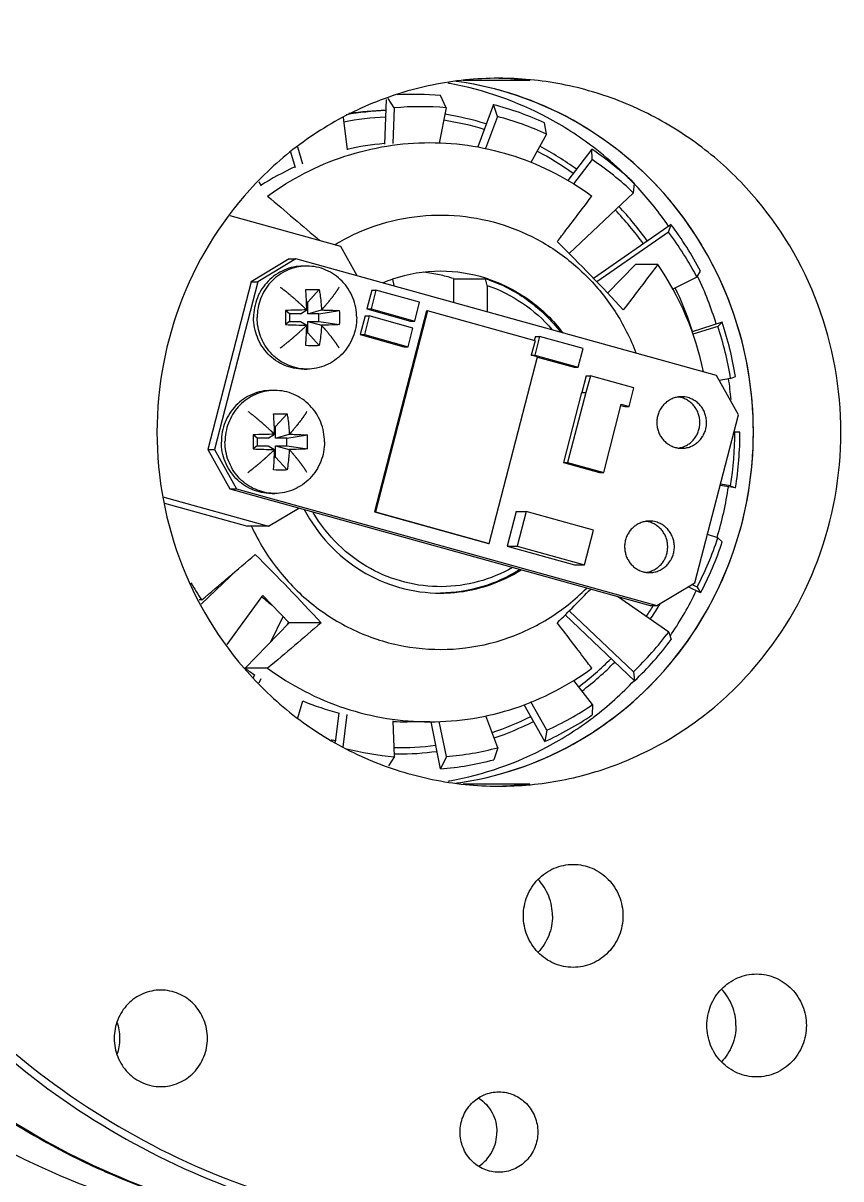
# Model space of a CAD drawing. Header units: millimetres. Extents: x 0 to 841, y 0 to 594.
# Drawn here: x 584.05 to 596.76, y 220.45 to 238.41 of the extents above; entities that cross this region are included whole.
import ezdxf

# ---------------------------------------------------------------- set-up
doc = ezdxf.new("R2010")
doc.units = ezdxf.units.MM
doc.header["$LTSCALE"] = 46.255
doc.layers.get('0').update_dxf_attribs({"linetype": 'CONTINUOUS'})
doc.layers.add('AXIS', color=7, linetype='CONTINUOUS')
doc.layers.add('COSMETIC', color=7, linetype='CONTINUOUS')

msp = doc.modelspace()

# ---------------------------------------------------------------- linework, layer by layer
at = {"color": 7, "linetype": 'CONTINUOUS'}
for p, q in [((591.922, 237.519), (590.889, 237.519)), ((589.818, 237.096), (589.726, 237.239)), ((590.627, 237.096), (590.535, 237.287)), ((589.693, 237.226), (589.665, 236.532)), ((589.818, 237.096), (589.795, 236.541)), ((590.627, 237.096), (590.516, 236.548)), ((591.36, 237.145), (591.117, 236.487)), ((591.421, 236.959), (591.36, 237.145)), ((589.025, 236.946), (589.086, 236.443)), ((591.421, 236.959), (591.237, 236.461)), ((592.186, 236.688), (592.154, 236.863)), ((592.186, 236.688), (591.942, 236.248)), ((588.209, 236.412), (588.28, 236.17)), ((588.316, 236.491), (588.394, 236.224)), ((592.889, 236.452), (592.514, 235.967)), ((592.894, 236.292), (592.889, 236.452)), ((592.894, 236.292), (592.602, 235.915)), ((587.717, 235.948), (587.749, 235.882)), ((593.533, 235.777), (593.552, 235.918)), ((593.533, 235.777), (592.537, 234.831)), ((588.988, 234.94), (587.268, 235.417)), ((594.118, 235.282), (592.915, 234.445)), ((594.078, 235.164), (594.118, 235.282)), ((594.078, 235.164), (592.967, 234.391)), ((589.242, 234.484), (588.988, 234.94)), ((588.188, 234.748), (587.597, 234.394)), ((588.292, 234.748), (587.7, 234.394)), ((588.188, 234.748), (588.292, 234.748)), ((594.823, 232.936), (588.292, 234.748)), ((588.462, 234.636), (588.406, 234.636)), ((593.133, 234.217), (593.564, 234.662)), ((593.913, 234.662), (593.564, 234.662)), ((594.521, 234.463), (594.577, 234.555)), ((587.597, 234.394), (586.922, 231.786)), ((587.7, 234.394), (587.025, 231.786)), ((587.597, 234.394), (587.7, 234.394)), ((589.79, 234.432), (589.814, 234.335)), ((590.74, 234.44), (591.237, 234.44)), ((590.745, 234.067), (590.745, 234.44)), ((591.263, 234.335), (591.237, 234.44)), ((594.521, 234.463), (594.146, 234.28)), ((588.476, 234.074), (588.653, 234.271)), ((589.47, 234.262), (589.395, 233.971)), ((589.535, 234.262), (589.46, 233.971)), ((589.47, 234.262), (589.535, 234.262)), ((590.211, 234.074), (589.535, 234.262)), ((589.814, 234.335), (589.814, 234.326)), ((591.263, 234.335), (591.263, 233.924)), ((588.476, 234.074), (588.455, 234.074)), ((588.476, 233.896), (588.476, 234.074)), ((590.136, 233.783), (590.211, 234.074)), ((588.19, 233.896), (588.128, 233.945)), ((588.362, 233.896), (588.19, 233.896)), ((588.19, 233.896), (588.19, 233.777)), ((588.362, 233.896), (588.459, 233.955)), ((588.476, 233.896), (588.688, 233.955)), ((588.648, 233.896), (588.476, 233.896)), ((588.648, 233.896), (588.969, 233.945)), ((588.648, 233.777), (588.648, 233.896)), ((589.367, 233.861), (589.291, 233.571)), ((589.431, 233.861), (589.356, 233.571)), ((589.367, 233.861), (589.431, 233.861)), ((589.395, 233.971), (589.46, 233.971)), ((589.395, 233.971), (590.072, 233.783)), ((590.108, 233.674), (589.431, 233.861)), ((589.46, 233.971), (590.136, 233.783)), ((590.321, 233.94), (589.513, 230.818)), ((590.334, 233.94), (589.526, 230.818)), ((590.321, 233.94), (590.334, 233.94)), ((592.006, 233.476), (590.334, 233.94)), ((588.19, 233.777), (588.128, 233.727)), ((588.19, 233.777), (588.362, 233.777)), ((588.362, 233.777), (588.459, 233.718)), ((588.476, 233.777), (588.648, 233.777)), ((588.476, 233.777), (588.688, 233.718)), ((588.476, 233.599), (588.476, 233.777)), ((588.648, 233.777), (588.969, 233.727)), ((590.033, 233.383), (590.108, 233.674)), ((590.072, 233.783), (590.136, 233.783)), ((594.913, 233.763), (594.447, 233.616)), ((594.844, 233.7), (594.459, 233.579)), ((594.844, 233.7), (594.913, 233.763)), ((588.455, 233.599), (588.476, 233.599)), ((588.476, 233.599), (588.653, 233.401)), ((589.291, 233.571), (589.356, 233.571)), ((589.291, 233.571), (589.968, 233.383)), ((589.356, 233.571), (590.033, 233.383)), ((592.006, 233.476), (591.948, 233.253)), ((592.011, 233.543), (591.994, 233.479)), ((592.075, 233.543), (592, 233.253)), ((592.011, 233.543), (592.075, 233.543)), ((592.752, 233.356), (592.075, 233.543)), ((589.968, 233.383), (590.033, 233.383)), ((592.677, 233.065), (592.752, 233.356)), ((591.294, 230.328), (592.044, 233.226)), ((591.948, 233.253), (592, 233.253)), ((592.044, 233.226), (591.948, 233.253)), ((592, 233.253), (592.677, 233.065)), ((592.043, 233.223), (592.612, 233.065)), ((588.462, 233.036), (588.406, 233.036)), ((592.612, 233.065), (592.677, 233.065)), ((592.8, 232.933), (592.733, 232.674)), ((592.865, 232.933), (592.797, 232.673)), ((592.8, 232.933), (592.865, 232.933)), ((593.541, 232.746), (592.865, 232.933)), ((595.165, 232.324), (594.823, 232.936)), ((595.043, 232.889), (594.865, 232.861)), ((595.043, 232.889), (595.12, 232.92)), ((587.962, 232.704), (587.906, 232.704)), ((592.729, 232.674), (592.447, 231.585)), ((592.794, 232.674), (592.512, 231.585)), ((592.729, 232.674), (592.794, 232.674)), ((592.797, 232.673), (592.794, 232.674)), ((593.466, 232.455), (593.541, 232.746)), ((593.072, 231.43), (593.346, 232.489)), ((593.341, 232.472), (593.401, 232.455)), ((593.346, 232.489), (593.466, 232.455)), ((593.401, 232.455), (593.466, 232.455)), ((587.976, 232.142), (588.153, 232.34)), ((594.49, 229.716), (595.165, 232.324)), ((587.976, 232.142), (587.955, 232.142)), ((587.976, 231.964), (587.976, 232.142)), ((595.189, 232.058), (595.096, 232.058)), ((587.69, 231.964), (587.628, 232.013)), ((587.862, 231.964), (587.69, 231.964)), ((587.69, 231.964), (587.69, 231.845)), ((587.862, 231.964), (587.959, 232.023)), ((587.976, 231.964), (588.188, 232.023)), ((588.148, 231.964), (587.976, 231.964)), ((588.148, 231.964), (588.469, 232.013)), ((588.148, 231.845), (588.148, 231.964)), ((586.922, 231.786), (587.025, 231.786)), ((586.922, 231.786), (587.263, 231.174)), ((587.025, 231.786), (587.367, 231.174)), ((587.69, 231.845), (587.628, 231.796)), ((587.69, 231.845), (587.862, 231.845)), ((587.862, 231.845), (587.959, 231.786)), ((587.976, 231.845), (588.148, 231.845)), ((587.976, 231.845), (588.188, 231.786)), ((587.976, 231.667), (587.976, 231.845)), ((588.148, 231.845), (588.469, 231.796)), ((587.955, 231.667), (587.976, 231.667)), ((587.976, 231.667), (588.153, 231.469)), ((592.447, 231.585), (592.512, 231.585)), ((592.447, 231.585), (593.007, 231.43)), ((592.512, 231.585), (593.072, 231.43)), ((593.007, 231.43), (593.072, 231.43)), ((587.263, 231.174), (587.367, 231.174)), ((587.263, 231.174), (593.794, 229.362)), ((587.367, 231.174), (593.898, 229.362)), ((595.12, 231.192), (594.881, 231.229)), ((595.044, 231.223), (594.886, 231.248)), ((595.044, 231.223), (595.12, 231.192)), ((586.222, 231.049), (587.863, 230.593)), ((586.248, 230.952), (587.54, 230.593)), ((587.962, 231.104), (587.906, 231.104)), ((587.863, 230.593), (588.336, 230.876)), ((589.513, 230.818), (589.526, 230.818)), ((589.513, 230.818), (591.281, 230.328)), ((589.526, 230.818), (591.294, 230.328)), ((591.715, 230.824), (591.575, 230.284)), ((591.715, 230.824), (591.87, 230.824)), ((591.87, 230.824), (591.73, 230.284)), ((592.913, 230.535), (591.87, 230.824)), ((587.863, 230.593), (587.54, 230.593)), ((592.773, 229.995), (592.913, 230.535)), ((594.846, 230.415), (594.684, 230.466)), ((594.846, 230.415), (594.915, 230.353)), ((591.281, 230.328), (591.294, 230.328)), ((591.575, 230.284), (591.73, 230.284)), ((591.575, 230.284), (592.618, 229.995)), ((591.73, 230.284), (592.773, 229.995)), ((586.821, 229.381), (587.386, 229.922)), ((592.618, 229.995), (592.773, 229.995)), ((593.898, 229.362), (594.49, 229.716)), ((587.223, 228.754), (587.776, 229.518)), ((588.186, 229.094), (587.776, 229.518)), ((594.578, 229.557), (594.384, 229.653)), ((594.522, 229.648), (594.442, 229.687)), ((594.522, 229.648), (594.578, 229.557)), ((586.828, 229.448), (586.789, 229.448)), ((594.082, 228.95), (593.286, 229.503)), ((593.794, 229.362), (593.898, 229.362)), ((587.899, 228.798), (588.091, 229.192)), ((593.553, 228.193), (592.475, 229.217)), ((593.534, 228.334), (592.538, 229.28)), ((587.503, 228.387), (588.186, 229.094)), ((588.16, 229.068), (588.177, 229.103)), ((588.682, 229.094), (588.186, 229.094)), ((594.082, 228.95), (594.121, 228.833)), ((587.852, 228.387), (587.503, 228.387)), ((587.63, 228.244), (587.652, 228.291)), ((593.534, 228.334), (593.553, 228.193)), ((587.718, 228.161), (587.751, 228.227)), ((592.899, 227.822), (592.607, 228.199)), ((588.321, 227.616), (588.399, 227.883)), ((592.156, 227.248), (591.837, 227.821)), ((592.188, 227.423), (591.943, 227.863)), ((592.899, 227.822), (592.894, 227.662)), ((588.907, 227.24), (588.961, 227.691)), ((589.027, 227.163), (589.087, 227.667)), ((589.824, 227.014), (589.8, 227.569)), ((590.37, 227.555), (590.021, 227.555)), ((590.538, 226.823), (590.39, 227.556)), ((590.629, 227.014), (590.518, 227.562)), ((591.426, 227.152), (591.242, 227.65)), ((592.188, 227.423), (592.156, 227.248)), ((589.824, 227.014), (589.731, 226.869)), ((590.629, 227.014), (590.538, 226.823)), ((591.426, 227.152), (591.366, 226.966)), ((590.889, 226.591), (591.922, 226.591))]:
    msp.add_line(p, q, dxfattribs=at)
for centre, radius, start, end in [((589.763, 232.421), 5.134, 79.6582, 79.9697), ((589.747, 232.358), 5.199, 61.9298, 79.6125), ((590.085, 232.411), 5.144, 81.6821, 82.3108), ((591.315, 232.418), 5.137, 83.2088, 88.5594), ((590.118, 232.4), 4.905, 85.1136, 92.9736), ((590.224, 232.384), 4.729, 85.1182, 94.9309), ((590.104, 232.347), 4.959, 65.5842, 75.3329), ((589.893, 232.37), 4.585, 92.6374, 100.8019), ((589.866, 232.379), 4.676, 92.2105, 99.7632), ((589.788, 232.382), 4.673, 91.2529, 98.2821), ((589.887, 232.355), 4.601, 73.2028, 81.2492), ((589.861, 232.359), 4.696, 72.8101, 80.8685), ((590.211, 232.337), 4.778, 65.5842, 75.3329), ((589.702, 232.274), 5.294, 52.6797, 61.9273), ((590.023, 232.341), 4.214, 94.8727, 102.8656), ((589.842, 232.256), 4.709, 54.1952, 62.2033), ((589.814, 232.258), 4.808, 53.8729, 61.8709), ((590.038, 232.233), 5.092, 46.3694, 55.9554), ((589.666, 232.226), 5.354, 46.9287, 52.68), ((590.053, 232.261), 4.3, 114.4008, 122.4717), ((590.147, 232.226), 4.906, 46.3694, 55.9554), ((589.631, 232.189), 5.404, 43.5732, 46.9284), ((589.618, 232.177), 5.423, 43.3541, 43.5748), ((589.616, 232.174), 5.427, 42.6397, 43.354), ((589.584, 232.147), 5.468, 34.6789, 42.6251), ((589.741, 232.143), 4.862, 35.7369, 43.8075), ((589.71, 232.144), 4.963, 35.5123, 43.5546), ((589.91, 232.116), 5.266, 27.5915, 36.9648), ((590.024, 232.114), 5.074, 27.5915, 36.9648), ((570.054, 212.452), 31.723, 42.6752, 45.3389), ((588.462, 233.889), 0.747, 90.0019, 94.2956), ((590.539, 232.213), 2.342, 90.0215, 108.6282), ((590.538, 232.214), 2.341, 72.5649, 89.9825), ((590.134, 232.073), 4.581, 11.5933, 34.4104), ((590.546, 232.193), 2.362, 108.6205, 112.447), ((590.02, 232.215), 2.34, 77.607, 83.6169), ((590.018, 232.208), 2.347, 75.016, 77.6048), ((590.017, 232.203), 2.352, 72.0907, 75.0158), ((590.51, 232.207), 2.349, 70.3676, 71.965), ((590.534, 232.202), 2.353, 71.408, 72.5745), ((589.453, 232.072), 5.62, 17.2036, 25.2684), ((590.54, 232.204), 2.251, 108.8079, 109.1588), ((589.591, 232.073), 5.102, 18.3681, 25.8517), ((596.225, 233.836), 8.098, 179.2306, 180.0004), ((596.198, 233.836), 8.071, 179.9983, 180.7707), ((588.58, 224.238), 9.718, 90.7141, 92.6691), ((587.412, 233.836), 1.561, 359.9962, 3.9937), ((587.412, 233.836), 1.561, 356.0063, 0.0038), ((588.582, 243.506), 9.789, 267.338, 269.2788), ((589.566, 232.064), 5.128, 17.6389, 18.3719), ((589.902, 232.059), 5.208, 9.1655, 18.3704), ((589.783, 232.059), 5.405, 9.1655, 18.3704), ((588.462, 233.783), 0.747, 265.7044, 269.9981), ((589.385, 232.055), 5.689, 5.125, 8.4029), ((587.962, 231.958), 0.747, 90.0019, 94.2956), ((594.284, 232.232), 0.374, 90.0059, 97.9296), ((594.18, 232.23), 0.375, 74.4966, 81.9834), ((594.284, 232.232), 0.374, 74.4843, 89.9928), ((589.699, 232.055), 5.699, 357.666, 2.334), ((589.87, 232.055), 5.241, 350.8645, 0.029), ((589.75, 232.055), 5.439, 350.8645, 0.029), ((595.725, 231.904), 8.098, 179.2306, 180.0004), ((595.698, 231.904), 8.071, 179.9983, 180.7707), ((588.08, 222.306), 9.718, 90.7141, 92.6691), ((586.912, 231.904), 1.561, 359.9962, 3.9937), ((586.912, 231.904), 1.561, 356.0063, 0.0038), ((588.082, 241.574), 9.789, 267.338, 269.2788), ((594.284, 232.181), 0.375, 254.4966, 261.9834), ((594.284, 232.18), 0.374, 261.9944, 269.9936), ((589.403, 232.052), 5.671, 343.2478, 351.4423), ((587.962, 231.851), 0.747, 265.7044, 269.9981), ((593.784, 230.3), 0.374, 90.0059, 97.9296), ((593.68, 230.299), 0.375, 74.4966, 81.9834), ((593.784, 230.3), 0.374, 74.4843, 89.9928), ((589.95, 232.036), 5.158, 332.429, 341.693), ((589.833, 232.035), 5.353, 332.429, 341.693), ((565.872, 208.087), 31.01, 42.6445, 45.3695), ((590.534, 231.913), 2.359, 275.465, 302.1534), ((593.784, 230.249), 0.375, 254.4966, 261.9834), ((593.784, 230.248), 0.374, 261.9944, 269.9936), ((590.554, 232.006), 4.52, 210.4366, 214.47), ((590.538, 231.889), 2.334, 270.0007, 274.9987), ((590.538, 231.889), 2.334, 275.0004, 275.4127), ((569.624, 252.091), 32.333, 314.6643, 315.9706), ((589.516, 232.009), 5.55, 326.1787, 334.1612), ((589.95, 231.949), 3.284, 228.2424, 231.8939), ((589.699, 231.997), 4.913, 325.1918, 327.4961), ((589.666, 231.998), 5.017, 325.3986, 328.0724), ((589.658, 232.003), 5.026, 328.0717, 328.649), ((590.079, 231.955), 5.005, 313.6551, 323.1053), ((589.967, 231.951), 5.194, 313.6551, 323.1053), ((589.546, 231.99), 5.515, 325.8946, 326.1663), ((589.803, 231.906), 4.774, 307.1144, 315.1557), ((589.774, 231.905), 4.874, 307.4089, 315.4298), ((590.075, 231.883), 4.34, 233.6509, 236.0053), ((589.65, 231.903), 5.379, 307.4034, 316.4543), ((590.032, 231.801), 4.248, 247.3735, 255.3971), ((590.183, 231.831), 4.842, 294.4535, 304.1154), ((590.021, 231.754), 4.199, 266.9844, 269.9992), ((589.872, 231.797), 4.645, 288.3954, 296.4137), ((589.845, 231.794), 4.742, 288.757, 296.7751), ((590.075, 231.822), 5.025, 294.4535, 304.1154), ((589.702, 231.836), 5.294, 298.096, 307.3889), ((589.894, 231.745), 4.591, 256.7151, 257.6135), ((589.891, 231.735), 4.58, 269.0733, 277.1689), ((590.227, 231.738), 4.742, 255.7072, 265.1213), ((589.866, 231.724), 4.669, 269.4624, 270), ((589.865, 231.728), 4.673, 270.005, 277.5826), ((590.221, 231.74), 4.743, 274.9291, 284.7229), ((589.747, 231.752), 5.199, 280.3876, 298.0933), ((590.115, 231.728), 4.923, 274.9291, 284.7229), ((589.763, 231.689), 5.134, 280.0303, 280.3418), ((590.085, 231.699), 5.144, 277.6892, 278.3179), ((591.315, 231.693), 5.137, 271.4406, 276.7912)]:
    msp.add_arc(centre, radius, start, end, dxfattribs=at)
for points, knots in [([(589.247, 219.587), (588.495, 219.643), (586.996, 219.902), (584.862, 220.717), (582.913, 221.928), (581.216, 223.494), (579.832, 225.359), (578.808, 227.457), (578.179, 229.715), (577.967, 232.055), (578.179, 234.395), (578.808, 236.653), (579.832, 238.751), (581.216, 240.616), (582.913, 242.182), (584.862, 243.393), (586.996, 244.208), (588.495, 244.467), (589.247, 244.523)], [0, 0, 0, 0, 0.061424, 0.123047, 0.184987, 0.247314, 0.310043, 0.373132, 0.436494, 0.5, 0.563506, 0.626867, 0.689957, 0.752686, 0.815013, 0.876953, 0.938576, 1, 1, 1, 1]), ([(590.116, 244.482), (589.358, 244.397), (587.851, 244.076), (585.726, 243.163), (583.804, 241.853), (582.157, 240.192), (580.843, 238.24), (579.907, 236.068), (579.383, 233.752), (579.29, 231.376), (579.63, 229.025), (580.392, 226.781), (581.549, 224.725), (583.059, 222.931), (584.87, 221.464), (586.917, 220.375), (589.126, 219.706), (590.656, 219.555), (591.418, 219.555)], [0, 0, 0, 0, 0.061464, 0.12316, 0.185197, 0.247633, 0.310471, 0.373656, 0.437084, 0.500619, 0.564112, 0.627416, 0.690413, 0.753025, 0.815229, 0.877061, 0.938606, 1, 1, 1, 1]), ([(591.444, 244.455), (590.661, 244.455), (589.089, 244.295), (586.826, 243.583), (584.741, 242.427), (582.915, 240.874), (581.417, 238.982), (580.305, 236.826), (579.621, 234.487), (579.39, 232.055), (579.621, 229.623), (580.305, 227.284), (581.417, 225.128), (582.915, 223.236), (584.741, 221.683), (586.826, 220.527), (589.089, 219.815), (590.661, 219.655), (591.444, 219.655)], [0, 0, 0, 0, 0.061433, 0.123029, 0.18493, 0.247223, 0.309939, 0.373043, 0.436442, 0.5, 0.563558, 0.626957, 0.690061, 0.752777, 0.81507, 0.876971, 0.938567, 1, 1, 1, 1]), ([(595.398, 232.055), (595.398, 232.71), (595.169, 234.026), (594.178, 235.746), (592.662, 237.002), (591.418, 237.419), (590.789, 237.507)], [0, 0, 0, 0, 0.253626, 0.505274, 0.753912, 1, 1, 1, 1]), ([(595.393, 232.287), (595.368, 232.919), (595.103, 234.178), (594.109, 235.814), (592.634, 237.008), (591.436, 237.412), (590.829, 237.501)], [0, 0, 0, 0, 0.253608, 0.505172, 0.753812, 1, 1, 1, 1]), ([(587.852, 235.723), (588.214, 235.989), (589.023, 236.41), (589.924, 236.555), (590.37, 236.555)], [0, 0, 0, 0, 0.501569, 1, 1, 1, 1]), ([(590.37, 236.555), (590.817, 236.555), (591.718, 236.41), (592.527, 235.989), (592.889, 235.723)], [0, 0, 0, 0, 0.498431, 1, 1, 1, 1]), ([(592.352, 235.016), (592.397, 235.075), (592.576, 235.31), (592.755, 235.546), (592.889, 235.723)], [0, 0, 0, 0, 0.25031, 1, 1, 1, 1]), ([(588.895, 234.969), (589.096, 235.091), (589.526, 235.291), (590.22, 235.44), (590.928, 235.432), (591.619, 235.267), (592.259, 234.953), (592.818, 234.504), (593.272, 233.943), (593.489, 233.511), (593.574, 233.286)], [0, 0, 0, 0, 0.124534, 0.248512, 0.372308, 0.496327, 0.620933, 0.74638, 0.872761, 1, 1, 1, 1]), ([(588.406, 234.636), (588.355, 234.636), (588.254, 234.626), (588.108, 234.58), (587.973, 234.505), (587.856, 234.405), (587.759, 234.283), (587.687, 234.144), (587.643, 233.993), (587.633, 233.888), (587.633, 233.836)], [0, 0, 0, 0, 0.122867, 0.246062, 0.369862, 0.494448, 0.619879, 0.746087, 0.87288, 1, 1, 1, 1]), ([(588.406, 234.634), (588.358, 234.63), (588.262, 234.614), (588.126, 234.562), (588.001, 234.484), (587.893, 234.384), (587.804, 234.265), (587.739, 234.13), (587.698, 233.986), (587.689, 233.886), (587.689, 233.836)], [0, 0, 0, 0, 0.122841, 0.246088, 0.369971, 0.494626, 0.620085, 0.746266, 0.872984, 1, 1, 1, 1]), ([(589.235, 233.836), (589.235, 233.888), (589.225, 233.993), (589.181, 234.144), (589.109, 234.283), (589.012, 234.405), (588.895, 234.505), (588.76, 234.58), (588.614, 234.626), (588.513, 234.636), (588.462, 234.636)], [0, 0, 0, 0, 0.12712, 0.253913, 0.380121, 0.505552, 0.630138, 0.753938, 0.877133, 1, 1, 1, 1]), ([(593.913, 234.662), (593.869, 234.603), (593.69, 234.367), (593.511, 234.132), (593.377, 233.955)], [0, 0, 0, 0, 0.249726, 1, 1, 1, 1]), ([(591.285, 234.433), (591.51, 234.357), (591.943, 234.134), (592.29, 233.793), (592.436, 233.602)], [0, 0, 0, 0, 0.497611, 1, 1, 1, 1]), ([(591.299, 234.419), (591.515, 234.342), (591.928, 234.122), (592.262, 233.794), (592.403, 233.611)], [0, 0, 0, 0, 0.497709, 1, 1, 1, 1]), ([(588.443, 234.271), (588.461, 234.272), (588.531, 234.274), (588.601, 234.274), (588.653, 234.271)], [0, 0, 0, 0, 0.255114, 1, 1, 1, 1]), ([(588.459, 233.955), (588.459, 233.982), (588.456, 234.088), (588.45, 234.193), (588.443, 234.271)], [0, 0, 0, 0, 0.259216, 1, 1, 1, 1]), ([(588.653, 234.271), (588.658, 234.246), (588.675, 234.141), (588.685, 234.035), (588.688, 233.955)], [0, 0, 0, 0, 0.240198, 1, 1, 1, 1]), ([(591.263, 234.335), (591.456, 234.269), (591.826, 234.084), (592.135, 233.808), (592.269, 233.652)], [0, 0, 0, 0, 0.497914, 1, 1, 1, 1]), ([(588.406, 233.036), (588.355, 233.036), (588.254, 233.047), (588.108, 233.092), (587.973, 233.167), (587.856, 233.267), (587.759, 233.389), (587.687, 233.528), (587.643, 233.679), (587.633, 233.784), (587.633, 233.836)], [0, 0, 0, 0, 0.122867, 0.246062, 0.369862, 0.494448, 0.619879, 0.746087, 0.87288, 1, 1, 1, 1]), ([(588.406, 233.038), (588.358, 233.042), (588.262, 233.059), (588.126, 233.111), (588.001, 233.188), (587.893, 233.289), (587.804, 233.408), (587.739, 233.542), (587.698, 233.687), (587.689, 233.786), (587.689, 233.836)], [0, 0, 0, 0, 0.122841, 0.246088, 0.369971, 0.494626, 0.620085, 0.746266, 0.872984, 1, 1, 1, 1]), ([(589.235, 233.836), (589.235, 233.784), (589.225, 233.679), (589.181, 233.528), (589.109, 233.389), (589.012, 233.267), (588.895, 233.167), (588.76, 233.092), (588.614, 233.047), (588.513, 233.036), (588.462, 233.036)], [0, 0, 0, 0, 0.12712, 0.253913, 0.380121, 0.505552, 0.630138, 0.753938, 0.877133, 1, 1, 1, 1]), ([(588.688, 233.955), (588.714, 233.954), (588.807, 233.953), (588.9, 233.949), (588.969, 233.945)], [0, 0, 0, 0, 0.270008, 1, 1, 1, 1]), ([(588.443, 233.401), (588.445, 233.426), (588.453, 233.532), (588.458, 233.637), (588.459, 233.718)], [0, 0, 0, 0, 0.238905, 1, 1, 1, 1]), ([(588.688, 233.718), (588.687, 233.69), (588.681, 233.584), (588.668, 233.478), (588.653, 233.401)], [0, 0, 0, 0, 0.258267, 1, 1, 1, 1]), ([(588.969, 233.727), (588.947, 233.726), (588.854, 233.721), (588.76, 233.719), (588.688, 233.718)], [0, 0, 0, 0, 0.228072, 1, 1, 1, 1]), ([(588.653, 233.401), (588.636, 233.4), (588.566, 233.398), (588.496, 233.399), (588.443, 233.401)], [0, 0, 0, 0, 0.244207, 1, 1, 1, 1]), ([(587.906, 232.704), (587.855, 232.704), (587.754, 232.694), (587.608, 232.648), (587.473, 232.574), (587.356, 232.473), (587.259, 232.351), (587.187, 232.212), (587.143, 232.061), (587.133, 231.957), (587.133, 231.904)], [0, 0, 0, 0, 0.122867, 0.246062, 0.369862, 0.494448, 0.619879, 0.746087, 0.87288, 1, 1, 1, 1]), ([(587.906, 232.702), (587.858, 232.699), (587.762, 232.682), (587.626, 232.63), (587.501, 232.552), (587.393, 232.452), (587.304, 232.333), (587.239, 232.198), (587.198, 232.054), (587.189, 231.954), (587.189, 231.904)], [0, 0, 0, 0, 0.122841, 0.246088, 0.369971, 0.494626, 0.620085, 0.746266, 0.872984, 1, 1, 1, 1]), ([(588.735, 231.904), (588.735, 231.957), (588.725, 232.061), (588.681, 232.212), (588.609, 232.351), (588.512, 232.473), (588.395, 232.574), (588.26, 232.648), (588.114, 232.694), (588.013, 232.704), (587.962, 232.704)], [0, 0, 0, 0, 0.12712, 0.253913, 0.380121, 0.505552, 0.630138, 0.753938, 0.877133, 1, 1, 1, 1]), ([(594.232, 232.602), (594.211, 232.599), (594.167, 232.589), (594.106, 232.563), (594.049, 232.526), (594, 232.48), (593.959, 232.425), (593.927, 232.365), (593.906, 232.299), (593.896, 232.231), (593.898, 232.163), (593.911, 232.095), (593.934, 232.031), (593.968, 231.971), (594.012, 231.919), (594.063, 231.875), (594.121, 231.841), (594.163, 231.825), (594.184, 231.819)], [0, 0, 0, 0, 0.061367, 0.122949, 0.184835, 0.247078, 0.309689, 0.372635, 0.435847, 0.499224, 0.562647, 0.625993, 0.689146, 0.752012, 0.814531, 0.87668, 0.938482, 1, 1, 1, 1]), ([(594.232, 231.809), (594.254, 231.812), (594.297, 231.822), (594.359, 231.849), (594.415, 231.885), (594.465, 231.932), (594.506, 231.986), (594.537, 232.047), (594.558, 232.112), (594.568, 232.18), (594.566, 232.249), (594.554, 232.316), (594.53, 232.381), (594.496, 232.44), (594.453, 232.492), (594.401, 232.536), (594.344, 232.57), (594.302, 232.586), (594.28, 232.592)], [0, 0, 0, 0, 0.061367, 0.122949, 0.184835, 0.247078, 0.309689, 0.372635, 0.435847, 0.499224, 0.562647, 0.625993, 0.689146, 0.752012, 0.814531, 0.87668, 0.938482, 1, 1, 1, 1]), ([(594.284, 231.806), (594.307, 231.806), (594.354, 231.81), (594.421, 231.829), (594.484, 231.861), (594.54, 231.903), (594.588, 231.956), (594.627, 232.016), (594.654, 232.083), (594.669, 232.153), (594.672, 232.225), (594.662, 232.297), (594.64, 232.365), (594.607, 232.429), (594.563, 232.485), (594.51, 232.532), (594.45, 232.569), (594.406, 232.586), (594.384, 232.592)], [0, 0, 0, 0, 0.061337, 0.122812, 0.184546, 0.246624, 0.309087, 0.371926, 0.435083, 0.498463, 0.561942, 0.625383, 0.688656, 0.751649, 0.814287, 0.876538, 0.93842, 1, 1, 1, 1]), ([(587.943, 232.34), (587.961, 232.34), (588.031, 232.343), (588.101, 232.342), (588.153, 232.34)], [0, 0, 0, 0, 0.255114, 1, 1, 1, 1]), ([(587.959, 232.023), (587.959, 232.05), (587.956, 232.156), (587.95, 232.262), (587.943, 232.34)], [0, 0, 0, 0, 0.259216, 1, 1, 1, 1]), ([(588.153, 232.34), (588.158, 232.314), (588.175, 232.21), (588.185, 232.104), (588.188, 232.023)], [0, 0, 0, 0, 0.240198, 1, 1, 1, 1]), ([(590.789, 226.603), (591.418, 226.691), (592.662, 227.108), (594.178, 228.364), (595.169, 230.084), (595.398, 231.4), (595.398, 232.055)], [0, 0, 0, 0, 0.246088, 0.494726, 0.746374, 1, 1, 1, 1]), ([(587.906, 231.104), (587.855, 231.104), (587.754, 231.115), (587.608, 231.161), (587.473, 231.235), (587.356, 231.335), (587.259, 231.457), (587.187, 231.597), (587.143, 231.747), (587.133, 231.852), (587.133, 231.904)], [0, 0, 0, 0, 0.122867, 0.246062, 0.369862, 0.494448, 0.619879, 0.746087, 0.87288, 1, 1, 1, 1]), ([(587.906, 231.106), (587.858, 231.11), (587.762, 231.127), (587.626, 231.179), (587.501, 231.256), (587.393, 231.357), (587.304, 231.476), (587.239, 231.61), (587.198, 231.755), (587.189, 231.854), (587.189, 231.904)], [0, 0, 0, 0, 0.122841, 0.246088, 0.369971, 0.494626, 0.620085, 0.746266, 0.872984, 1, 1, 1, 1]), ([(588.735, 231.904), (588.735, 231.852), (588.725, 231.747), (588.681, 231.597), (588.609, 231.457), (588.512, 231.335), (588.395, 231.235), (588.26, 231.161), (588.114, 231.115), (588.013, 231.104), (587.962, 231.104)], [0, 0, 0, 0, 0.12712, 0.253913, 0.380121, 0.505552, 0.630138, 0.753938, 0.877133, 1, 1, 1, 1]), ([(588.188, 232.023), (588.214, 232.023), (588.307, 232.021), (588.4, 232.017), (588.469, 232.013)], [0, 0, 0, 0, 0.270008, 1, 1, 1, 1]), ([(587.943, 231.469), (587.945, 231.494), (587.953, 231.6), (587.958, 231.705), (587.959, 231.786)], [0, 0, 0, 0, 0.238905, 1, 1, 1, 1]), ([(588.188, 231.786), (588.187, 231.758), (588.181, 231.652), (588.168, 231.547), (588.153, 231.469)], [0, 0, 0, 0, 0.258267, 1, 1, 1, 1]), ([(588.469, 231.796), (588.447, 231.794), (588.354, 231.789), (588.26, 231.787), (588.188, 231.786)], [0, 0, 0, 0, 0.228072, 1, 1, 1, 1]), ([(590.829, 226.609), (591.436, 226.698), (592.634, 227.102), (594.109, 228.296), (595.103, 229.932), (595.368, 231.191), (595.393, 231.823)], [0, 0, 0, 0, 0.246188, 0.494828, 0.746392, 1, 1, 1, 1]), ([(588.153, 231.469), (588.136, 231.468), (588.066, 231.466), (587.996, 231.467), (587.943, 231.469)], [0, 0, 0, 0, 0.244207, 1, 1, 1, 1]), ([(588.421, 230.853), (588.524, 230.659), (588.78, 230.298), (589.291, 229.879), (589.891, 229.615), (590.324, 229.555), (590.538, 229.555)], [0, 0, 0, 0, 0.253042, 0.503783, 0.752487, 1, 1, 1, 1]), ([(589.449, 229.936), (589.266, 230.037), (588.925, 230.291), (588.664, 230.627), (588.558, 230.808)], [0, 0, 0, 0, 0.497708, 1, 1, 1, 1]), ([(587.601, 230.592), (587.711, 230.354), (587.988, 229.902), (588.546, 229.344), (589.216, 228.935), (589.961, 228.701), (590.738, 228.655), (591.504, 228.798), (592.215, 229.124), (592.626, 229.449), (592.809, 229.633)], [0, 0, 0, 0, 0.126968, 0.252935, 0.377912, 0.502128, 0.625985, 0.749967, 0.874531, 1, 1, 1, 1]), ([(593.732, 230.67), (593.711, 230.667), (593.667, 230.657), (593.606, 230.631), (593.549, 230.594), (593.5, 230.548), (593.459, 230.494), (593.427, 230.433), (593.406, 230.368), (593.396, 230.299), (593.398, 230.231), (593.411, 230.163), (593.434, 230.099), (593.468, 230.04), (593.512, 229.987), (593.563, 229.943), (593.621, 229.909), (593.663, 229.893), (593.684, 229.887)], [0, 0, 0, 0, 0.061367, 0.122949, 0.184835, 0.247078, 0.309689, 0.372635, 0.435847, 0.499224, 0.562647, 0.625993, 0.689146, 0.752012, 0.814531, 0.87668, 0.938482, 1, 1, 1, 1]), ([(593.732, 229.877), (593.754, 229.88), (593.797, 229.89), (593.859, 229.917), (593.915, 229.954), (593.965, 230), (594.006, 230.054), (594.037, 230.115), (594.058, 230.18), (594.068, 230.248), (594.066, 230.317), (594.054, 230.384), (594.03, 230.449), (593.996, 230.508), (593.953, 230.56), (593.901, 230.604), (593.844, 230.639), (593.802, 230.654), (593.78, 230.66)], [0, 0, 0, 0, 0.061367, 0.122949, 0.184835, 0.247078, 0.309689, 0.372635, 0.435847, 0.499224, 0.562647, 0.625993, 0.689146, 0.752012, 0.814531, 0.87668, 0.938482, 1, 1, 1, 1]), ([(593.784, 229.874), (593.807, 229.874), (593.854, 229.878), (593.921, 229.897), (593.984, 229.929), (594.04, 229.972), (594.088, 230.024), (594.127, 230.084), (594.154, 230.151), (594.169, 230.221), (594.172, 230.294), (594.162, 230.365), (594.14, 230.434), (594.107, 230.497), (594.063, 230.553), (594.01, 230.601), (593.95, 230.637), (593.906, 230.654), (593.884, 230.66)], [0, 0, 0, 0, 0.061337, 0.122812, 0.184546, 0.246624, 0.309087, 0.371926, 0.435083, 0.498463, 0.561942, 0.625383, 0.688656, 0.751649, 0.814287, 0.876538, 0.93842, 1, 1, 1, 1]), ([(591.657, 229.953), (591.49, 229.858), (591.131, 229.709), (590.555, 229.63), (589.979, 229.7), (589.618, 229.844), (589.449, 229.936)], [0, 0, 0, 0, 0.250565, 0.500059, 0.749521, 1, 1, 1, 1]), ([(591.766, 229.918), (591.583, 229.803), (591.185, 229.622), (590.753, 229.558), (590.538, 229.555)], [0, 0, 0, 0, 0.501244, 1, 1, 1, 1]), ([(592.889, 228.387), (592.844, 228.446), (592.665, 228.682), (592.487, 228.918), (592.352, 229.094)], [0, 0, 0, 0, 0.249726, 1, 1, 1, 1]), ([(587.852, 228.387), (588.214, 228.121), (589.023, 227.7), (589.924, 227.555), (590.37, 227.555)], [0, 0, 0, 0, 0.501569, 1, 1, 1, 1]), ([(590.37, 227.555), (590.817, 227.555), (591.718, 227.7), (592.527, 228.121), (592.889, 228.387)], [0, 0, 0, 0, 0.498431, 1, 1, 1, 1]), ([(591.132, 221.709), (591.175, 221.68), (591.255, 221.613), (591.345, 221.484), (591.401, 221.337), (591.414, 221.232), (591.414, 221.18)], [0, 0, 0, 0, 0.247243, 0.496627, 0.747789, 1, 1, 1, 1]), ([(591.132, 220.651), (591.175, 220.68), (591.255, 220.747), (591.345, 220.876), (591.401, 221.023), (591.414, 221.128), (591.414, 221.18)], [0, 0, 0, 0, 0.247243, 0.496627, 0.747789, 1, 1, 1, 1])]:
    msp.add_open_spline(points, degree=3, knots=knots, dxfattribs=at)
for points in [[(587.852, 235.723), (588.123, 235.492), (588.395, 235.261), (588.666, 235.03)], [(586.828, 229.448), (587.104, 229.683), (587.381, 229.919), (587.657, 230.155)], [(588.682, 229.094), (588.405, 228.858), (588.129, 228.623), (587.852, 228.387)]]:
    msp.add_open_spline(points, degree=3, dxfattribs=at)
at = {"layer": 'AXIS', "color": 7, "linetype": 'CONTINUOUS'}
for p, q in [((591.935, 237.532), (591.923, 237.533)), ((591.923, 226.577), (591.935, 226.578))]:
    msp.add_line(p, q, dxfattribs=at)
for centre, radius, start, end in [((591.444, 232.416), 5.139, 90, 90.7954), ((591.444, 232.419), 5.136, 84.6519, 90), ((591.444, 231.694), 5.139, 269.2046, 270), ((591.444, 231.691), 5.136, 270, 275.3481), ((584.779, 222.636), 0.778, 0.9483, 18.6536), ((584.779, 222.638), 0.778, 341.3464, 359.0517), ((584.79, 222.637), 0.768, 359.0813, 0.9187), ((590.14, 231.408), 11.862, 245.9497, 246.2223), ((590.106, 231.325), 11.772, 246.2121, 261.4504)]:
    msp.add_arc(centre, radius, start, end, dxfattribs=at)
for points, knots in [([(589.244, 244.555), (588.455, 244.555), (586.87, 244.393), (584.589, 243.676), (582.487, 242.511), (580.646, 240.945), (579.136, 239.038), (578.015, 236.864), (577.326, 234.506), (577.093, 232.055), (577.326, 229.604), (578.015, 227.246), (579.136, 225.072), (580.646, 223.165), (582.487, 221.599), (584.589, 220.434), (586.87, 219.717), (588.455, 219.555), (589.244, 219.555)], [0, 0, 0, 0, 0.061433, 0.123031, 0.184931, 0.247224, 0.30994, 0.373043, 0.436442, 0.5, 0.563558, 0.626957, 0.69006, 0.752776, 0.815069, 0.876969, 0.938567, 1, 1, 1, 1]), ([(585.305, 243.534), (584.767, 243.293), (583.722, 242.73), (582.295, 241.662), (581.032, 240.392), (579.602, 238.463), (578.352, 235.681), (577.841, 232.055), (578.352, 228.428), (579.603, 225.646), (581.032, 223.718), (582.296, 222.447), (583.723, 221.379), (584.768, 220.816), (585.306, 220.576)], [0, 0, 0, 0, 0.061622, 0.123526, 0.185739, 0.248262, 0.373797, 0.5, 0.626204, 0.751739, 0.814261, 0.876474, 0.938378, 1, 1, 1, 1]), ([(591.373, 237.554), (591.029, 237.55), (590.338, 237.47), (589.346, 237.146), (588.434, 236.629), (587.37, 235.71), (586.4, 234.188), (586.132, 232.763), (586.132, 232.055)], [0, 0, 0, 0, 0.123141, 0.246627, 0.370725, 0.495611, 0.746667, 1, 1, 1, 1]), ([(596.757, 232.055), (596.757, 232.728), (596.516, 234.08), (595.638, 235.55), (594.667, 236.467), (593.828, 237.005), (592.908, 237.375), (592.26, 237.5), (591.935, 237.532)], [0, 0, 0, 0, 0.253188, 0.504299, 0.629229, 0.75339, 0.876908, 1, 1, 1, 1]), ([(586.132, 232.055), (586.132, 231.347), (586.4, 229.922), (587.37, 228.4), (588.434, 227.481), (589.346, 226.964), (590.338, 226.64), (591.029, 226.56), (591.373, 226.556)], [0, 0, 0, 0, 0.253333, 0.504389, 0.629275, 0.753373, 0.876859, 1, 1, 1, 1]), ([(591.935, 226.578), (592.26, 226.61), (592.908, 226.735), (593.828, 227.105), (594.667, 227.643), (595.638, 228.56), (596.516, 230.03), (596.757, 231.382), (596.757, 232.055)], [0, 0, 0, 0, 0.123092, 0.24661, 0.370771, 0.495701, 0.746812, 1, 1, 1, 1]), ([(591.825, 224.54), (591.825, 224.644), (591.865, 224.853), (592.036, 225.119), (592.293, 225.298), (592.497, 225.34), (592.598, 225.34)], [0, 0, 0, 0, 0.254009, 0.505662, 0.754017, 1, 1, 1, 1]), ([(592.598, 225.34), (592.699, 225.34), (592.903, 225.298), (593.16, 225.119), (593.331, 224.853), (593.371, 224.644), (593.371, 224.54)], [0, 0, 0, 0, 0.245983, 0.494338, 0.745991, 1, 1, 1, 1]), ([(592.277, 224.54), (592.277, 224.644), (592.238, 224.852), (592.123, 225.031), (592.052, 225.105)], [0, 0, 0, 0, 0.502337, 1, 1, 1, 1]), ([(592.598, 223.74), (592.497, 223.74), (592.293, 223.782), (592.036, 223.961), (591.865, 224.227), (591.825, 224.436), (591.825, 224.54)], [0, 0, 0, 0, 0.245983, 0.494338, 0.745991, 1, 1, 1, 1]), ([(592.277, 224.54), (592.277, 224.436), (592.238, 224.228), (592.123, 224.049), (592.052, 223.975)], [0, 0, 0, 0, 0.502337, 1, 1, 1, 1]), ([(593.371, 224.54), (593.371, 224.436), (593.331, 224.227), (593.16, 223.961), (592.903, 223.782), (592.699, 223.74), (592.598, 223.74)], [0, 0, 0, 0, 0.254009, 0.505662, 0.754017, 1, 1, 1, 1]), ([(594.675, 222.837), (594.675, 222.941), (594.715, 223.15), (594.886, 223.415), (595.143, 223.594), (595.347, 223.637), (595.448, 223.637)], [0, 0, 0, 0, 0.254009, 0.505662, 0.754017, 1, 1, 1, 1]), ([(595.448, 223.637), (595.549, 223.637), (595.753, 223.594), (596.01, 223.415), (596.181, 223.15), (596.221, 222.941), (596.221, 222.837)], [0, 0, 0, 0, 0.245983, 0.494338, 0.745991, 1, 1, 1, 1]), ([(586.192, 223.387), (586.098, 223.387), (585.906, 223.347), (585.665, 223.18), (585.505, 222.93), (585.468, 222.734), (585.468, 222.637)], [0, 0, 0, 0, 0.245984, 0.494339, 0.745984, 1, 1, 1, 1]), ([(586.917, 222.637), (586.917, 222.734), (586.879, 222.93), (586.719, 223.18), (586.478, 223.347), (586.286, 223.387), (586.192, 223.387)], [0, 0, 0, 0, 0.254016, 0.505661, 0.754016, 1, 1, 1, 1]), ([(595.127, 222.837), (595.127, 222.94), (595.088, 223.149), (594.973, 223.327), (594.902, 223.401)], [0, 0, 0, 0, 0.502337, 1, 1, 1, 1]), ([(595.448, 222.037), (595.347, 222.037), (595.143, 222.079), (594.886, 222.258), (594.715, 222.524), (594.675, 222.733), (594.675, 222.837)], [0, 0, 0, 0, 0.245983, 0.494338, 0.745991, 1, 1, 1, 1]), ([(595.127, 222.837), (595.127, 222.733), (595.088, 222.525), (594.973, 222.346), (594.902, 222.272)], [0, 0, 0, 0, 0.502337, 1, 1, 1, 1]), ([(596.221, 222.837), (596.221, 222.733), (596.181, 222.524), (596.01, 222.258), (595.753, 222.079), (595.549, 222.037), (595.448, 222.037)], [0, 0, 0, 0, 0.254009, 0.505662, 0.754017, 1, 1, 1, 1]), ([(585.468, 222.637), (585.468, 222.54), (585.505, 222.344), (585.665, 222.094), (585.906, 221.926), (586.098, 221.887), (586.192, 221.887)], [0, 0, 0, 0, 0.254016, 0.505661, 0.754016, 1, 1, 1, 1]), ([(586.192, 221.887), (586.286, 221.887), (586.478, 221.926), (586.719, 222.094), (586.879, 222.344), (586.917, 222.54), (586.917, 222.637)], [0, 0, 0, 0, 0.245984, 0.494339, 0.745984, 1, 1, 1, 1]), ([(590.841, 221.18), (590.841, 221.261), (590.872, 221.425), (591.005, 221.632), (591.206, 221.772), (591.366, 221.805), (591.444, 221.805)], [0, 0, 0, 0, 0.254016, 0.505661, 0.754016, 1, 1, 1, 1]), ([(591.444, 221.805), (591.523, 221.805), (591.683, 221.772), (591.883, 221.632), (592.017, 221.425), (592.048, 221.261), (592.048, 221.18)], [0, 0, 0, 0, 0.245984, 0.494339, 0.745984, 1, 1, 1, 1]), ([(591.444, 220.555), (591.366, 220.555), (591.206, 220.588), (591.005, 220.728), (590.872, 220.935), (590.841, 221.099), (590.841, 221.18)], [0, 0, 0, 0, 0.245984, 0.494339, 0.745984, 1, 1, 1, 1]), ([(592.048, 221.18), (592.048, 221.099), (592.017, 220.935), (591.883, 220.728), (591.683, 220.588), (591.523, 220.555), (591.444, 220.555)], [0, 0, 0, 0, 0.254016, 0.505661, 0.754016, 1, 1, 1, 1])]:
    msp.add_open_spline(points, degree=3, knots=knots, dxfattribs=at)
at = {"layer": 'COSMETIC', "color": 7, "linetype": 'CONTINUOUS'}
for points, knots in [([(588.046, 234.311), (588.054, 234.305), (588.066, 234.296), (588.082, 234.283), (588.092, 234.276), (588.1, 234.27), (588.105, 234.266), (588.109, 234.263), (588.113, 234.259), (588.121, 234.253), (588.131, 234.245), (588.143, 234.235), (588.156, 234.225), (588.165, 234.217), (588.172, 234.212), (588.174, 234.21), (588.176, 234.209), (588.178, 234.207), (588.182, 234.203), (588.188, 234.199), (588.197, 234.191), (588.208, 234.182), (588.221, 234.171), (588.232, 234.162), (588.241, 234.154), (588.248, 234.149), (588.254, 234.143), (588.263, 234.135), (588.273, 234.126), (588.286, 234.114), (588.297, 234.105), (588.306, 234.097), (588.311, 234.092), (588.316, 234.089), (588.319, 234.086), (588.322, 234.083), (588.329, 234.076), (588.339, 234.067), (588.353, 234.055), (588.366, 234.042), (588.377, 234.032), (588.386, 234.024), (588.395, 234.016), (588.411, 234.001), (588.433, 233.98), (588.45, 233.963), (588.459, 233.955)], [0, 0, 0, 0, 0.0625, 0.09375, 0.125, 0.140625, 0.15625, 0.164062, 0.171875, 0.1875, 0.21875, 0.25, 0.28125, 0.3125, 0.320312, 0.328125, 0.332031, 0.335938, 0.34375, 0.359375, 0.375, 0.40625, 0.4375, 0.46875, 0.484375, 0.5, 0.515625, 0.53125, 0.5625, 0.59375, 0.625, 0.640625, 0.65625, 0.664062, 0.671875, 0.679688, 0.6875, 0.71875, 0.75, 0.78125, 0.8125, 0.828125, 0.84375, 0.875, 0.9375, 1, 1, 1, 1]), ([(588.963, 234.311), (588.959, 234.305), (588.954, 234.296), (588.946, 234.283), (588.941, 234.276), (588.937, 234.27), (588.935, 234.266), (588.933, 234.263), (588.932, 234.261), (588.931, 234.26), (588.929, 234.258), (588.926, 234.253), (588.921, 234.245), (588.914, 234.235), (588.908, 234.227), (588.903, 234.22), (588.9, 234.216), (588.898, 234.212), (588.897, 234.21), (588.896, 234.209), (588.894, 234.207), (588.892, 234.203), (588.888, 234.199), (588.883, 234.191), (588.876, 234.182), (588.867, 234.171), (588.861, 234.162), (588.856, 234.155), (588.853, 234.151), (588.851, 234.149), (588.849, 234.146), (588.846, 234.142), (588.84, 234.135), (588.833, 234.126), (588.824, 234.114), (588.816, 234.105), (588.81, 234.097), (588.806, 234.092), (588.804, 234.089), (588.802, 234.087), (588.8, 234.085), (588.798, 234.083), (588.793, 234.076), (588.785, 234.067), (588.775, 234.055), (588.765, 234.042), (588.756, 234.032), (588.75, 234.025), (588.747, 234.021), (588.743, 234.017), (588.738, 234.011), (588.731, 234.003), (588.722, 233.993), (588.707, 233.976), (588.696, 233.963), (588.688, 233.955)], [0, 0, 0, 0, 0.0625, 0.09375, 0.125, 0.140625, 0.15625, 0.164062, 0.167969, 0.171875, 0.179688, 0.1875, 0.21875, 0.25, 0.28125, 0.296875, 0.3125, 0.320312, 0.328125, 0.332031, 0.335938, 0.34375, 0.359375, 0.375, 0.40625, 0.4375, 0.46875, 0.484375, 0.492188, 0.5, 0.507812, 0.515625, 0.53125, 0.5625, 0.59375, 0.625, 0.640625, 0.65625, 0.664062, 0.667969, 0.671875, 0.679688, 0.6875, 0.71875, 0.75, 0.78125, 0.8125, 0.828125, 0.835938, 0.84375, 0.859375, 0.875, 0.90625, 0.9375, 1, 1, 1, 1]), ([(588.046, 233.361), (588.054, 233.367), (588.066, 233.377), (588.082, 233.389), (588.092, 233.397), (588.1, 233.403), (588.105, 233.407), (588.109, 233.41), (588.113, 233.413), (588.121, 233.419), (588.131, 233.427), (588.143, 233.437), (588.156, 233.448), (588.165, 233.455), (588.172, 233.46), (588.174, 233.462), (588.176, 233.464), (588.178, 233.466), (588.182, 233.469), (588.188, 233.474), (588.197, 233.481), (588.208, 233.49), (588.221, 233.502), (588.232, 233.511), (588.241, 233.518), (588.248, 233.524), (588.254, 233.53), (588.263, 233.537), (588.273, 233.547), (588.286, 233.558), (588.297, 233.568), (588.306, 233.575), (588.311, 233.58), (588.316, 233.584), (588.319, 233.587), (588.322, 233.59), (588.329, 233.596), (588.339, 233.605), (588.353, 233.618), (588.366, 233.63), (588.377, 233.64), (588.386, 233.648), (588.395, 233.657), (588.411, 233.671), (588.433, 233.692), (588.45, 233.709), (588.459, 233.718)], [0, 0, 0, 0, 0.0625, 0.09375, 0.125, 0.140625, 0.15625, 0.164062, 0.171875, 0.1875, 0.21875, 0.25, 0.28125, 0.3125, 0.320312, 0.328125, 0.332031, 0.335938, 0.34375, 0.359375, 0.375, 0.40625, 0.4375, 0.46875, 0.484375, 0.5, 0.515625, 0.53125, 0.5625, 0.59375, 0.625, 0.640625, 0.65625, 0.664062, 0.671875, 0.679688, 0.6875, 0.71875, 0.75, 0.78125, 0.8125, 0.828125, 0.84375, 0.875, 0.9375, 1, 1, 1, 1]), ([(588.963, 233.361), (588.959, 233.367), (588.954, 233.377), (588.946, 233.389), (588.941, 233.397), (588.937, 233.403), (588.935, 233.407), (588.933, 233.409), (588.932, 233.411), (588.931, 233.413), (588.929, 233.415), (588.926, 233.42), (588.921, 233.427), (588.914, 233.437), (588.908, 233.446), (588.903, 233.453), (588.9, 233.457), (588.898, 233.46), (588.897, 233.462), (588.896, 233.464), (588.894, 233.466), (588.892, 233.469), (588.888, 233.474), (588.883, 233.481), (588.876, 233.49), (588.867, 233.502), (588.861, 233.511), (588.856, 233.517), (588.853, 233.521), (588.851, 233.524), (588.849, 233.527), (588.846, 233.531), (588.84, 233.537), (588.833, 233.547), (588.824, 233.558), (588.816, 233.568), (588.81, 233.575), (588.806, 233.58), (588.804, 233.583), (588.802, 233.585), (588.8, 233.587), (588.798, 233.59), (588.793, 233.596), (588.785, 233.605), (588.775, 233.618), (588.765, 233.63), (588.756, 233.64), (588.75, 233.647), (588.747, 233.651), (588.743, 233.656), (588.738, 233.661), (588.731, 233.669), (588.722, 233.68), (588.707, 233.697), (588.696, 233.709), (588.688, 233.718)], [0, 0, 0, 0, 0.0625, 0.09375, 0.125, 0.140625, 0.15625, 0.164062, 0.167969, 0.171875, 0.179688, 0.1875, 0.21875, 0.25, 0.28125, 0.296875, 0.3125, 0.320312, 0.328125, 0.332031, 0.335938, 0.34375, 0.359375, 0.375, 0.40625, 0.4375, 0.46875, 0.484375, 0.492188, 0.5, 0.507812, 0.515625, 0.53125, 0.5625, 0.59375, 0.625, 0.640625, 0.65625, 0.664062, 0.667969, 0.671875, 0.679688, 0.6875, 0.71875, 0.75, 0.78125, 0.8125, 0.828125, 0.835938, 0.84375, 0.859375, 0.875, 0.90625, 0.9375, 1, 1, 1, 1]), ([(587.546, 232.379), (587.554, 232.373), (587.566, 232.364), (587.582, 232.352), (587.592, 232.344), (587.6, 232.338), (587.605, 232.334), (587.609, 232.331), (587.613, 232.327), (587.621, 232.322), (587.631, 232.313), (587.643, 232.303), (587.656, 232.293), (587.665, 232.285), (587.672, 232.28), (587.674, 232.278), (587.676, 232.277), (587.678, 232.275), (587.682, 232.272), (587.688, 232.267), (587.697, 232.259), (587.708, 232.25), (587.721, 232.239), (587.732, 232.23), (587.741, 232.222), (587.748, 232.217), (587.754, 232.211), (587.763, 232.203), (587.773, 232.194), (587.786, 232.182), (587.797, 232.173), (587.806, 232.165), (587.811, 232.161), (587.816, 232.157), (587.819, 232.154), (587.822, 232.151), (587.829, 232.144), (587.839, 232.135), (587.853, 232.123), (587.866, 232.111), (587.877, 232.1), (587.886, 232.092), (587.895, 232.084), (587.911, 232.069), (587.933, 232.048), (587.95, 232.031), (587.959, 232.023)], [0, 0, 0, 0, 0.0625, 0.09375, 0.125, 0.140625, 0.15625, 0.164062, 0.171875, 0.1875, 0.21875, 0.25, 0.28125, 0.3125, 0.320312, 0.328125, 0.332031, 0.335938, 0.34375, 0.359375, 0.375, 0.40625, 0.4375, 0.46875, 0.484375, 0.5, 0.515625, 0.53125, 0.5625, 0.59375, 0.625, 0.640625, 0.65625, 0.664062, 0.671875, 0.679688, 0.6875, 0.71875, 0.75, 0.78125, 0.8125, 0.828125, 0.84375, 0.875, 0.9375, 1, 1, 1, 1]), ([(588.463, 232.379), (588.459, 232.373), (588.454, 232.364), (588.446, 232.352), (588.441, 232.344), (588.437, 232.338), (588.435, 232.334), (588.433, 232.331), (588.432, 232.33), (588.431, 232.328), (588.429, 232.326), (588.426, 232.321), (588.421, 232.313), (588.414, 232.303), (588.408, 232.295), (588.403, 232.288), (588.4, 232.284), (588.398, 232.28), (588.397, 232.278), (588.396, 232.277), (588.394, 232.275), (588.392, 232.272), (588.388, 232.267), (588.383, 232.259), (588.376, 232.25), (588.367, 232.239), (588.361, 232.23), (588.356, 232.223), (588.353, 232.219), (588.351, 232.217), (588.349, 232.214), (588.346, 232.21), (588.34, 232.203), (588.333, 232.194), (588.324, 232.182), (588.316, 232.173), (588.31, 232.165), (588.306, 232.161), (588.304, 232.157), (588.302, 232.155), (588.3, 232.153), (588.298, 232.151), (588.293, 232.144), (588.285, 232.135), (588.275, 232.123), (588.265, 232.111), (588.256, 232.1), (588.25, 232.093), (588.247, 232.089), (588.243, 232.085), (588.238, 232.08), (588.231, 232.071), (588.222, 232.061), (588.207, 232.044), (588.196, 232.031), (588.188, 232.023)], [0, 0, 0, 0, 0.0625, 0.09375, 0.125, 0.140625, 0.15625, 0.164062, 0.167969, 0.171875, 0.179688, 0.1875, 0.21875, 0.25, 0.28125, 0.296875, 0.3125, 0.320312, 0.328125, 0.332031, 0.335938, 0.34375, 0.359375, 0.375, 0.40625, 0.4375, 0.46875, 0.484375, 0.492188, 0.5, 0.507812, 0.515625, 0.53125, 0.5625, 0.59375, 0.625, 0.640625, 0.65625, 0.664062, 0.667969, 0.671875, 0.679688, 0.6875, 0.71875, 0.75, 0.78125, 0.8125, 0.828125, 0.835938, 0.84375, 0.859375, 0.875, 0.90625, 0.9375, 1, 1, 1, 1]), ([(587.546, 231.429), (587.554, 231.436), (587.566, 231.445), (587.582, 231.457), (587.592, 231.465), (587.6, 231.471), (587.605, 231.475), (587.609, 231.478), (587.613, 231.481), (587.621, 231.487), (587.631, 231.496), (587.643, 231.506), (587.656, 231.516), (587.665, 231.523), (587.672, 231.528), (587.674, 231.53), (587.676, 231.532), (587.678, 231.534), (587.682, 231.537), (587.688, 231.542), (587.697, 231.549), (587.708, 231.559), (587.721, 231.57), (587.732, 231.579), (587.741, 231.586), (587.748, 231.592), (587.754, 231.598), (587.763, 231.605), (587.773, 231.615), (587.786, 231.626), (587.797, 231.636), (587.806, 231.643), (587.811, 231.648), (587.816, 231.652), (587.819, 231.655), (587.822, 231.658), (587.829, 231.664), (587.839, 231.673), (587.853, 231.686), (587.866, 231.698), (587.877, 231.708), (587.886, 231.717), (587.895, 231.725), (587.911, 231.74), (587.933, 231.761), (587.95, 231.777), (587.959, 231.786)], [0, 0, 0, 0, 0.0625, 0.09375, 0.125, 0.140625, 0.15625, 0.164062, 0.171875, 0.1875, 0.21875, 0.25, 0.28125, 0.3125, 0.320312, 0.328125, 0.332031, 0.335938, 0.34375, 0.359375, 0.375, 0.40625, 0.4375, 0.46875, 0.484375, 0.5, 0.515625, 0.53125, 0.5625, 0.59375, 0.625, 0.640625, 0.65625, 0.664062, 0.671875, 0.679688, 0.6875, 0.71875, 0.75, 0.78125, 0.8125, 0.828125, 0.84375, 0.875, 0.9375, 1, 1, 1, 1]), ([(588.463, 231.429), (588.459, 231.436), (588.454, 231.445), (588.446, 231.457), (588.441, 231.465), (588.437, 231.471), (588.435, 231.475), (588.433, 231.478), (588.432, 231.479), (588.431, 231.481), (588.429, 231.483), (588.426, 231.488), (588.421, 231.496), (588.414, 231.506), (588.408, 231.514), (588.403, 231.521), (588.4, 231.525), (588.398, 231.528), (588.397, 231.53), (588.396, 231.532), (588.394, 231.534), (588.392, 231.537), (588.388, 231.542), (588.383, 231.549), (588.376, 231.559), (588.367, 231.57), (588.361, 231.579), (588.356, 231.586), (588.353, 231.589), (588.351, 231.592), (588.349, 231.595), (588.346, 231.599), (588.34, 231.605), (588.333, 231.615), (588.324, 231.626), (588.316, 231.636), (588.31, 231.643), (588.306, 231.648), (588.304, 231.651), (588.302, 231.653), (588.3, 231.656), (588.298, 231.658), (588.293, 231.664), (588.285, 231.673), (588.275, 231.686), (588.265, 231.698), (588.256, 231.708), (588.25, 231.716), (588.247, 231.72), (588.243, 231.724), (588.238, 231.729), (588.231, 231.737), (588.222, 231.748), (588.207, 231.765), (588.196, 231.777), (588.188, 231.786)], [0, 0, 0, 0, 0.0625, 0.09375, 0.125, 0.140625, 0.15625, 0.164062, 0.167969, 0.171875, 0.179688, 0.1875, 0.21875, 0.25, 0.28125, 0.296875, 0.3125, 0.320312, 0.328125, 0.332031, 0.335938, 0.34375, 0.359375, 0.375, 0.40625, 0.4375, 0.46875, 0.484375, 0.492188, 0.5, 0.507812, 0.515625, 0.53125, 0.5625, 0.59375, 0.625, 0.640625, 0.65625, 0.664062, 0.667969, 0.671875, 0.679688, 0.6875, 0.71875, 0.75, 0.78125, 0.8125, 0.828125, 0.835938, 0.84375, 0.859375, 0.875, 0.90625, 0.9375, 1, 1, 1, 1])]:
    msp.add_open_spline(points, degree=3, knots=knots, dxfattribs=at)

doc.saveas('drawing.dxf')
